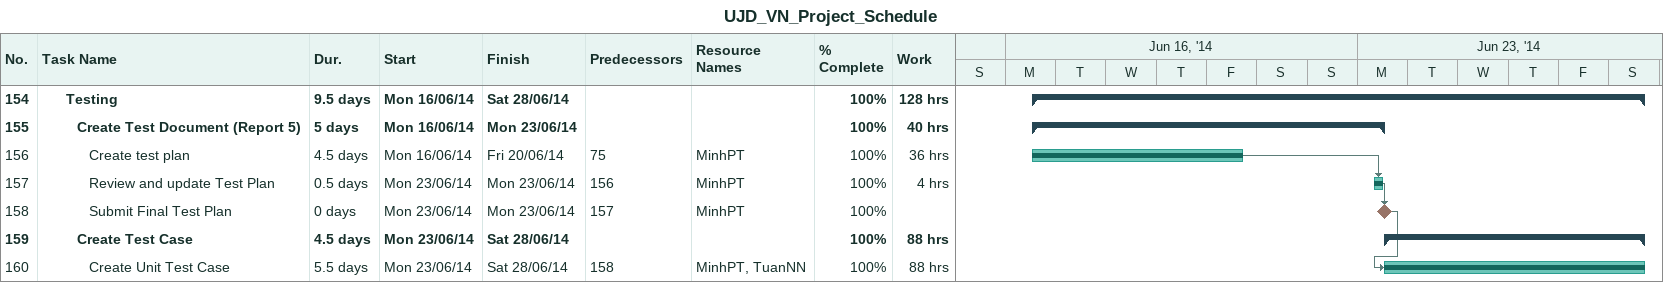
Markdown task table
UJD_VN_Project_Schedule

| ID | Level | Task | Duration | Start | Finish | Predecessors | Resources | % complete | Work (h) |
|---|---|---|---|---|---|---|---|---|---|
| 154 | 3 | **Testing** | 9.5d | 2014-06-16 | 2014-06-28 |  |  | 100 | 128 |
| 155 | 4 | **Create Test Document (Report 5)** | 5d | 2014-06-16 | 2014-06-23 |  |  | 100 | 40 |
| 156 | 5 | Create test plan | 4.5d | 2014-06-16 | 2014-06-20 | 75 | MinhPT | 100 | 36 |
| 157 | 5 | Review and update Test Plan | 0.5d | 2014-06-23 | 2014-06-23 | 156 | MinhPT | 100 | 4 |
| 158 | 5 | Submit Final Test Plan | 0d | 2014-06-23 | 2014-06-23 | 157 | MinhPT | 100 |  |
| 159 | 4 | **Create Test Case** | 4.5d | 2014-06-23 | 2014-06-28 |  |  | 100 | 88 |
| 160 | 5 | Create Unit Test Case | 5.5d | 2014-06-23 | 2014-06-28 | 158 | MinhPT, TuanNN | 100 | 88 |
